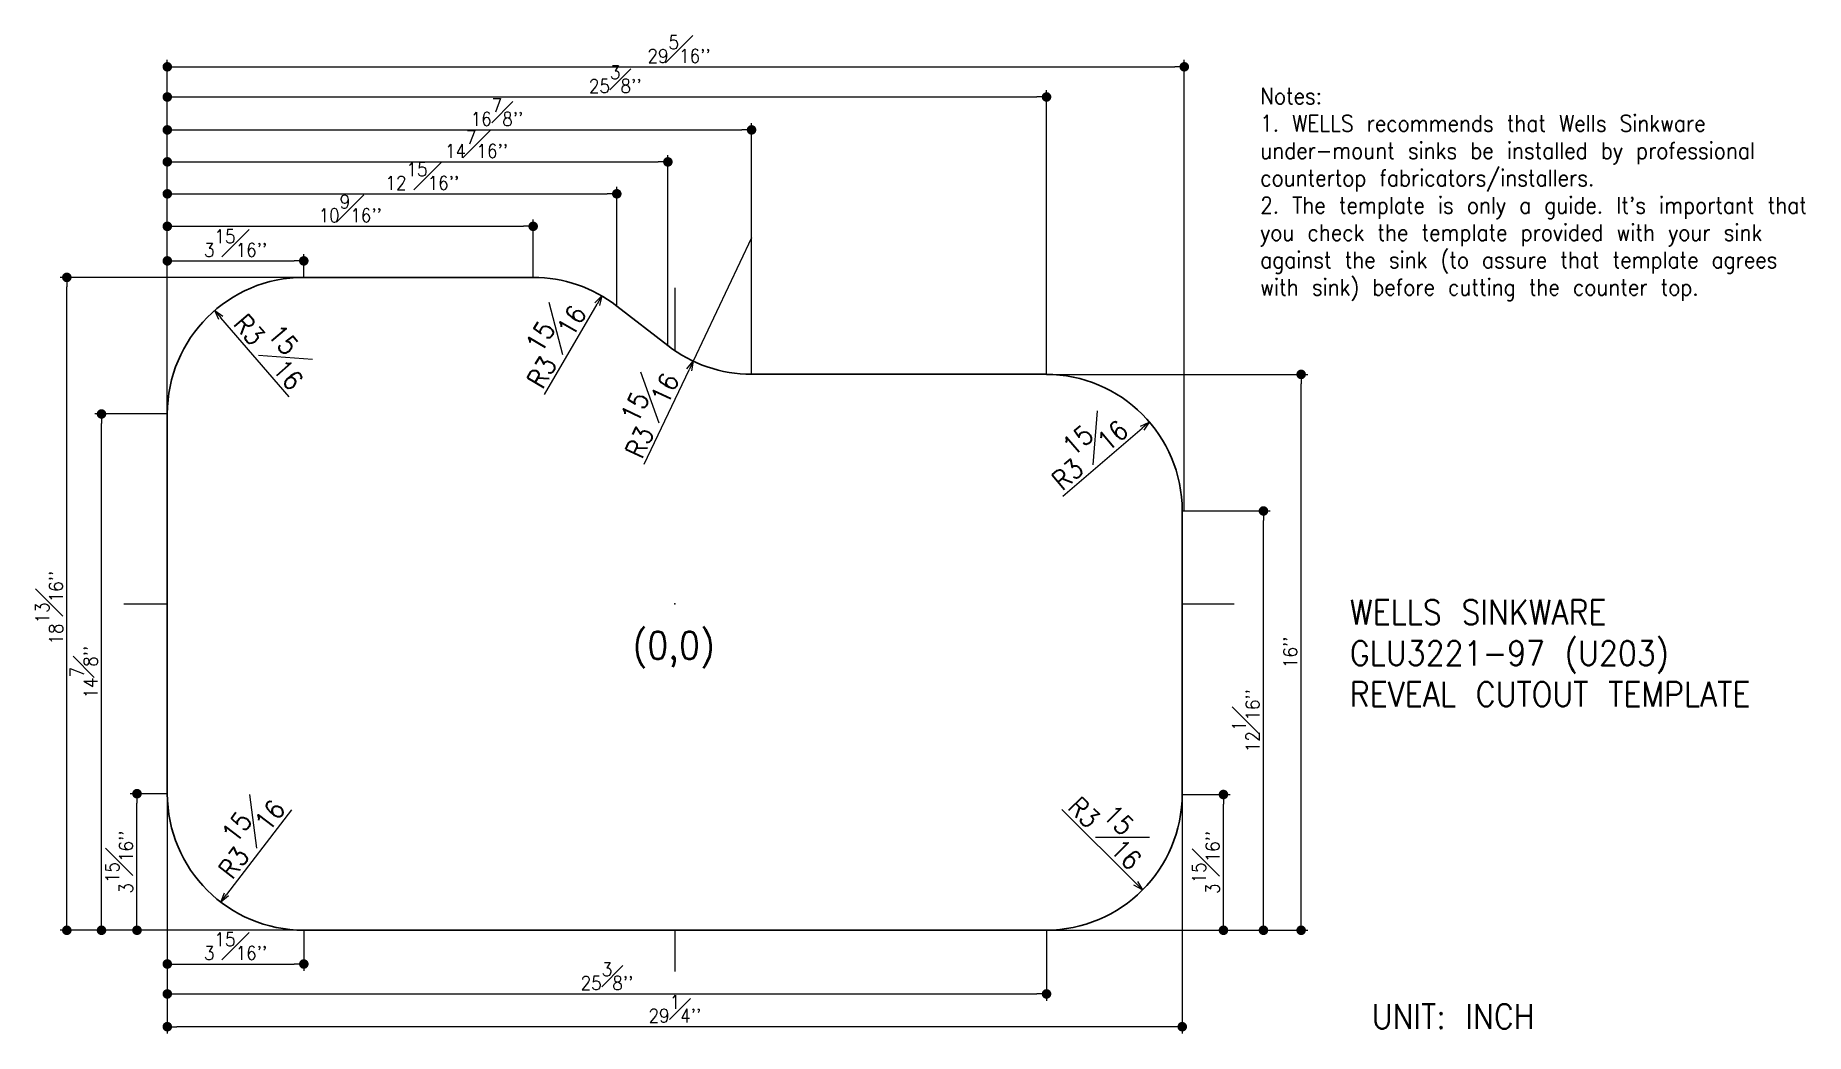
# Model space of a CAD drawing. Extents: x 2725 to 7614, y -5999 to -261.
# Drawn here: x 6317 to 7614, y -5999 to -5268 of the extents above; entities outside this region: 1.
import ezdxf

# ---------------------------------------------------------------- set-up
doc = ezdxf.new("R2010")
doc.units = 0
doc.header["$LTSCALE"] = 40
doc.header["$MEASUREMENT"] = 0
doc.layers.get('0').update_dxf_attribs({"linetype": 'CONTINUOUS'})
doc.layers.get('DEFPOINTS').update_dxf_attribs({"color": 5, "linetype": 'CONTINUOUS'})
doc.layers.add('DIM', color=5, linetype='CONTINUOUS')
doc.styles.get("Standard").update_dxf_attribs({"font": 'txt.shx', "width": 0.9})
doc.dimstyles.new('ISO-25', dxfattribs={"dimtxt": 2.5, "dimasz": 2.5, "dimexe": 1.25, "dimexo": 0.625, "dimtad": 1, "dimtxsty": 'STANDARD', "dimcen": 2.5, "dimadec": 0, "dimazin": 0, "dimtfac": 1, "dimtmove": 0, "dimatfit": 3, "dimfxl": 1, "dimarcsym": 0})

# ---------------------------------------------------------------- blocks, each defined once
blk = doc.blocks.new('_DOT')
at = {"color": 0, "linetype": 'ByBlock'}
blk.add_line((-0.5, 0), (-1, 0), dxfattribs=at)
at = {"color": 0, "linetype": 'ByBlock', "const_width": 0.5}
blk.add_lwpolyline([(-0.25, 0, 1), (0.25, 0, 1)], format="xyb", close=True, dxfattribs=at)
blk = doc.blocks.new('*D42')
at = {"color": 0, "lineweight": -2}
for p, q in [((6413.4, -5824.1), (6413.4, -5999.1)), ((7156.9, -5824.1), (7156.9, -5999.1)), ((7149.9, -5994.1), (6420.4, -5994.1))]:
    blk.add_line(p, q, dxfattribs=at)
at = {"layer": 'DEFPOINTS', "color": 0}
for p in [(6413.4, -5823.5), (7156.9, -5823.5), (6413.4, -5994.1)]:
    blk.add_point(p, dxfattribs=at)
at = {"color": 0, "lineweight": -2, "xscale": 7, "yscale": 7, "zscale": 7, "rotation": 180}
blk.add_blockref('_DOT', (6413.4, -5994.1), dxfattribs=at)
at = {"color": 0, "lineweight": -2, "xscale": 7, "yscale": 7, "zscale": 7}
blk.add_blockref('_DOT', (7156.9, -5994.1), dxfattribs=at)
at = {"color": 40, "insert": (6785.2, -5981.1), "char_height": 10, "attachment_point": 5}
blk.add_mtext("29{\\H1.000000x;\\S1#4;}''", dxfattribs=at)
blk = doc.blocks.new('*D43')
at = {"color": 0, "lineweight": -2}
for p, q in [((6512.8, -5445.5), (6334.8, -5445.5)), ((6339.8, -5916.5), (6339.8, -5452.5)), ((6512.8, -5923.5), (6334.8, -5923.5))]:
    blk.add_line(p, q, dxfattribs=at)
at = {"layer": 'DEFPOINTS', "color": 0}
for p in [(6339.8, -5445.5), (6513.4, -5445.5), (6513.4, -5923.5)]:
    blk.add_point(p, dxfattribs=at)
at = {"color": 0, "lineweight": -2, "xscale": 7, "yscale": 7, "zscale": 7}
for p, rotation in [((6339.8, -5445.5), 90), ((6339.8, -5923.5), 270)]:
    blk.add_blockref('_DOT', p, dxfattribs=dict(at, rotation=rotation))
at = {"color": 40, "insert": (6326.8, -5687.3), "char_height": 10, "attachment_point": 5, "rotation": 90}
blk.add_mtext("18{\\H1.000000x;\\S13#16;}''", dxfattribs=at)
blk = doc.blocks.new('*D52')
at = {"color": 0, "lineweight": -2}
for p, q in [((7057.5, -5516.5), (7249, -5516.5)), ((7244, -5916.5), (7244, -5523.5)), ((7057.5, -5923.5), (7249, -5923.5))]:
    blk.add_line(p, q, dxfattribs=at)
at = {"layer": 'DEFPOINTS', "color": 0}
for p in [(7056.9, -5516.5), (7244, -5516.5), (7056.9, -5923.5)]:
    blk.add_point(p, dxfattribs=at)
at = {"color": 0, "lineweight": -2, "xscale": 7, "yscale": 7, "zscale": 7}
for p, rotation in [((7244, -5516.5), 90), ((7244, -5923.5), 270)]:
    blk.add_blockref('_DOT', p, dxfattribs=dict(at, rotation=rotation))
at = {"color": 40, "insert": (7236, -5720), "char_height": 10, "attachment_point": 5, "rotation": 90}
blk.add_mtext("16''", dxfattribs=at)
blk = doc.blocks.new('_Open30')
at = {"color": 0, "linetype": 'ByBlock', "lineweight": -2}
for p, q in [((-1, 0.27), (0, 0)), ((0, 0), (-1, -0.27)), ((0, 0), (-1, 0))]:
    blk.add_line(p, q, dxfattribs=at)
blk = doc.blocks.new('*D53')
at = {"color": 0, "lineweight": -2}
blk.add_line((6502.6, -5532.9), (6452.7, -5475), dxfattribs=at)
at = {"layer": 'DEFPOINTS', "color": 0}
for p in [(6448.1, -5469.7), (6513.4, -5545.5)]:
    blk.add_point(p, dxfattribs=at)
at = {"color": 0, "lineweight": -2, "xscale": 7, "yscale": 7, "zscale": 7, "rotation": 130.760121936696}
blk.add_blockref('_Open30', (6448.1, -5469.7), dxfattribs=at)
at = {"color": 40, "insert": (6492.8, -5495.5), "char_height": 14, "attachment_point": 5, "rotation": 310.7601}
blk.add_mtext('R3{\\H1.000000x;\\S15#16;}', dxfattribs=at)
blk = doc.blocks.new('*D54')
at = {"color": 0, "lineweight": -2}
blk.add_line((6504.3, -5835.3), (6456.8, -5897.2), dxfattribs=at)
at = {"layer": 'DEFPOINTS', "color": 0}
for p in [(6513.4, -5823.5), (6452.5, -5902.8)]:
    blk.add_point(p, dxfattribs=at)
at = {"color": 0, "lineweight": -2, "xscale": 7, "yscale": 7, "zscale": 7, "rotation": 232.4860584057382}
blk.add_blockref('_Open30', (6452.5, -5902.8), dxfattribs=at)
at = {"color": 40, "insert": (6469.7, -5852.5), "char_height": 14, "attachment_point": 5, "rotation": 52.4861}
blk.add_mtext('R3{\\H1.000000x;\\S15#16;}', dxfattribs=at)
blk = doc.blocks.new('*D55')
at = {"color": 0, "lineweight": -2}
blk.add_line((7068.6, -5835.1), (7122.9, -5889), dxfattribs=at)
at = {"layer": 'DEFPOINTS', "color": 0}
for p in [(7056.9, -5823.5), (7127.8, -5894)]:
    blk.add_point(p, dxfattribs=at)
at = {"color": 0, "lineweight": -2, "xscale": 7, "yscale": 7, "zscale": 7, "rotation": 315.1662501877928}
blk.add_blockref('_Open30', (7127.8, -5894), dxfattribs=at)
at = {"color": 40, "insert": (7105.2, -5847.5), "char_height": 14, "attachment_point": 5, "rotation": 315.1663}
blk.add_mtext('R3{\\H1.000000x;\\S15#16;}', dxfattribs=at)
blk = doc.blocks.new('*D56')
at = {"color": 0, "lineweight": -2}
blk.add_line((7069.5, -5605.7), (7127.5, -5555.9), dxfattribs=at)
at = {"layer": 'DEFPOINTS', "color": 0}
for p in [(7132.8, -5551.4), (7056.9, -5616.5)]:
    blk.add_point(p, dxfattribs=at)
at = {"color": 0, "lineweight": -2, "xscale": 7, "yscale": 7, "zscale": 7, "rotation": 40.60781393206617}
blk.add_blockref('_Open30', (7132.8, -5551.4), dxfattribs=at)
at = {"color": 40, "insert": (7084.8, -5570.2), "char_height": 14, "attachment_point": 5, "rotation": 40.6078}
blk.add_mtext('R3{\\H1.000000x;\\S15#16;}', dxfattribs=at)
blk = doc.blocks.new('*D63')
at = {"color": 0, "lineweight": -2}
for p, q in [((6841.4, -5416.5), (6798.6, -5506.8)), ((6762.8, -5582.2), (6795.6, -5513.1))]:
    blk.add_line(p, q, dxfattribs=at)
at = {"layer": 'DEFPOINTS', "color": 0}
for p in [(6841.4, -5416.5), (6798.6, -5506.8)]:
    blk.add_point(p, dxfattribs=at)
at = {"color": 0, "lineweight": -2, "xscale": 7, "yscale": 7, "zscale": 7, "rotation": 64.63443133065152}
blk.add_blockref('_Open30', (6798.6, -5506.8), dxfattribs=at)
at = {"color": 40, "insert": (6762.3, -5543.6), "char_height": 14, "attachment_point": 5, "rotation": 64.6344}
blk.add_mtext('R3{\\H1.000000x;\\S15#16;}', dxfattribs=at)
blk = doc.blocks.new('*D94')
at = {"color": 0, "lineweight": -2}
blk.add_line((6689.7, -5531.2), (6728.3, -5465.2), dxfattribs=at)
at = {"layer": 'DEFPOINTS', "color": 0}
for p in [(6731.8, -5459.1), (6681.4, -5545.5)]:
    blk.add_point(p, dxfattribs=at)
at = {"color": 0, "lineweight": -2, "xscale": 7, "yscale": 7, "zscale": 7, "rotation": 59.70731826136915}
blk.add_blockref('_Open30', (6731.8, -5459.1), dxfattribs=at)
at = {"color": 40, "insert": (6692.6, -5492.6), "char_height": 14, "attachment_point": 5, "rotation": 59.7073}
blk.add_mtext('R3{\\H1.000000x;\\S15#16;}', dxfattribs=at)
blk = doc.blocks.new('*D96')
at = {"color": 0, "lineweight": -2}
for p, q in [((6412.8, -5823.5), (6386.2, -5823.5)), ((6391.2, -5916.5), (6391.2, -5830.5)), ((6512.8, -5923.5), (6386.2, -5923.5))]:
    blk.add_line(p, q, dxfattribs=at)
at = {"layer": 'DEFPOINTS', "color": 0}
for p in [(6391.2, -5823.5), (6413.4, -5823.5), (6513.4, -5923.5)]:
    blk.add_point(p, dxfattribs=at)
at = {"color": 0, "lineweight": -2, "xscale": 7, "yscale": 7, "zscale": 7}
for p, rotation in [((6391.2, -5823.5), 90), ((6391.2, -5923.5), 270)]:
    blk.add_blockref('_DOT', p, dxfattribs=dict(at, rotation=rotation))
at = {"color": 40, "insert": (6378.2, -5873.5), "char_height": 10, "attachment_point": 5, "rotation": 90}
blk.add_mtext("3{\\H1.000000x;\\S15#16;}''", dxfattribs=at)
blk = doc.blocks.new('*D97')
at = {"color": 0, "lineweight": -2}
for p, q in [((6412.8, -5545.5), (6360.2, -5545.5)), ((6365.2, -5916.5), (6365.2, -5552.5)), ((6512.8, -5923.5), (6360.2, -5923.5))]:
    blk.add_line(p, q, dxfattribs=at)
at = {"layer": 'DEFPOINTS', "color": 0}
for p in [(6365.2, -5545.5), (6413.4, -5545.5), (6513.4, -5923.5)]:
    blk.add_point(p, dxfattribs=at)
at = {"color": 0, "lineweight": -2, "xscale": 7, "yscale": 7, "zscale": 7}
for p, rotation in [((6365.2, -5545.5), 90), ((6365.2, -5923.5), 270)]:
    blk.add_blockref('_DOT', p, dxfattribs=dict(at, rotation=rotation))
at = {"color": 40, "insert": (6352.2, -5734.5), "char_height": 10, "attachment_point": 5, "rotation": 90}
blk.add_mtext("14{\\H1.000000x;\\S7#8;}''", dxfattribs=at)
blk = doc.blocks.new('*D98')
at = {"color": 0, "lineweight": -2}
for p, q in [((6413.4, -5922.8), (6413.4, -5953.2)), ((6513.4, -5924.1), (6513.4, -5953.2)), ((6420.4, -5948.2), (6506.4, -5948.2))]:
    blk.add_line(p, q, dxfattribs=at)
at = {"layer": 'DEFPOINTS', "color": 0}
for p in [(6413.4, -5922.2), (6513.4, -5923.5), (6513.4, -5948.2)]:
    blk.add_point(p, dxfattribs=at)
at = {"color": 0, "lineweight": -2, "xscale": 7, "yscale": 7, "zscale": 7, "rotation": 180}
blk.add_blockref('_DOT', (6413.4, -5948.2), dxfattribs=at)
at = {"color": 0, "lineweight": -2, "xscale": 7, "yscale": 7, "zscale": 7}
blk.add_blockref('_DOT', (6513.4, -5948.2), dxfattribs=at)
at = {"color": 40, "insert": (6463.4, -5935.2), "char_height": 10, "attachment_point": 5}
blk.add_mtext("3{\\H1.000000x;\\S15#16;}''", dxfattribs=at)
blk = doc.blocks.new('*D99')
at = {"color": 0, "lineweight": -2}
for p, q in [((6413.4, -5922.8), (6413.4, -5975.1)), ((7057.5, -5924.1), (7057.5, -5975.1)), ((6420.4, -5970.1), (7050.5, -5970.1))]:
    blk.add_line(p, q, dxfattribs=at)
at = {"layer": 'DEFPOINTS', "color": 0}
for p in [(6413.4, -5922.2), (7057.5, -5923.5), (7057.5, -5970.1)]:
    blk.add_point(p, dxfattribs=at)
at = {"color": 0, "lineweight": -2, "xscale": 7, "yscale": 7, "zscale": 7, "rotation": 180}
blk.add_blockref('_DOT', (6413.4, -5970.1), dxfattribs=at)
at = {"color": 0, "lineweight": -2, "xscale": 7, "yscale": 7, "zscale": 7}
blk.add_blockref('_DOT', (7057.5, -5970.1), dxfattribs=at)
at = {"color": 40, "insert": (6735.5, -5957.1), "char_height": 10, "attachment_point": 5}
blk.add_mtext("25{\\H1.000000x;\\S3#8;}''", dxfattribs=at)
blk = doc.blocks.new('*D100')
at = {"color": 0, "lineweight": -2}
for p, q in [((7157.5, -5824.1), (7192.1, -5824.1)), ((7187.1, -5916.5), (7187.1, -5831.1)), ((7057.5, -5923.5), (7192.1, -5923.5))]:
    blk.add_line(p, q, dxfattribs=at)
at = {"layer": 'DEFPOINTS', "color": 0}
for p in [(7156.9, -5824.1), (7187.1, -5824.1), (7056.9, -5923.5)]:
    blk.add_point(p, dxfattribs=at)
at = {"color": 0, "lineweight": -2, "xscale": 7, "yscale": 7, "zscale": 7}
for p, rotation in [((7187.1, -5824.1), 90), ((7187.1, -5923.5), 270)]:
    blk.add_blockref('_DOT', p, dxfattribs=dict(at, rotation=rotation))
at = {"color": 40, "insert": (7174.1, -5873.8), "char_height": 10, "attachment_point": 5, "rotation": 90}
blk.add_mtext("3{\\H1.000000x;\\S15#16;}''", dxfattribs=at)
blk = doc.blocks.new('*D101')
at = {"color": 0, "lineweight": -2}
for p, q in [((7157.5, -5616.5), (7221.4, -5616.5)), ((7216.4, -5916.5), (7216.4, -5623.5)), ((7059, -5923.5), (7221.4, -5923.5))]:
    blk.add_line(p, q, dxfattribs=at)
at = {"layer": 'DEFPOINTS', "color": 0}
for p in [(7156.9, -5616.5), (7216.4, -5616.5), (7058.4, -5923.5)]:
    blk.add_point(p, dxfattribs=at)
at = {"color": 0, "lineweight": -2, "xscale": 7, "yscale": 7, "zscale": 7}
for p, rotation in [((7216.4, -5616.5), 90), ((7216.4, -5923.5), 270)]:
    blk.add_blockref('_DOT', p, dxfattribs=dict(at, rotation=rotation))
at = {"color": 40, "insert": (7203.4, -5770), "char_height": 10, "attachment_point": 5, "rotation": 90}
blk.add_mtext("12{\\H1.000000x;\\S1#16;}''", dxfattribs=at)
blk = doc.blocks.new('*D102')
at = {"color": 0, "lineweight": -2}
for p, q in [((6413.4, -5544.8), (6413.4, -5403.1)), ((6681.4, -5444.8), (6681.4, -5403.1)), ((6420.4, -5408.1), (6674.4, -5408.1))]:
    blk.add_line(p, q, dxfattribs=at)
at = {"layer": 'DEFPOINTS', "color": 0}
for p in [(6681.4, -5408.1), (6681.4, -5445.5), (6413.4, -5545.5)]:
    blk.add_point(p, dxfattribs=at)
at = {"color": 0, "lineweight": -2, "xscale": 7, "yscale": 7, "zscale": 7, "rotation": 180}
blk.add_blockref('_DOT', (6413.4, -5408.1), dxfattribs=at)
at = {"color": 0, "lineweight": -2, "xscale": 7, "yscale": 7, "zscale": 7}
blk.add_blockref('_DOT', (6681.4, -5408.1), dxfattribs=at)
at = {"color": 40, "insert": (6547.4, -5395.1), "char_height": 10, "attachment_point": 5}
blk.add_mtext("10{\\H1.000000x;\\S9#16;}''", dxfattribs=at)
blk = doc.blocks.new('*D103')
at = {"color": 0, "lineweight": -2}
for p, q in [((6413.4, -5544.8), (6413.4, -5428.4)), ((6420.4, -5433.4), (6506.4, -5433.4)), ((6513.4, -5444.8), (6513.4, -5428.4))]:
    blk.add_line(p, q, dxfattribs=at)
at = {"layer": 'DEFPOINTS', "color": 0}
for p in [(6513.4, -5433.4), (6513.4, -5445.5), (6413.4, -5545.5)]:
    blk.add_point(p, dxfattribs=at)
at = {"color": 0, "lineweight": -2, "xscale": 7, "yscale": 7, "zscale": 7, "rotation": 180}
blk.add_blockref('_DOT', (6413.4, -5433.4), dxfattribs=at)
at = {"color": 0, "lineweight": -2, "xscale": 7, "yscale": 7, "zscale": 7}
blk.add_blockref('_DOT', (6513.4, -5433.4), dxfattribs=at)
at = {"color": 40, "insert": (6463.4, -5420.4), "char_height": 10, "attachment_point": 5}
blk.add_mtext("3{\\H1.000000x;\\S15#16;}''", dxfattribs=at)
blk = doc.blocks.new('*D104')
at = {"color": 0, "lineweight": -2}
for p, q in [((6413.4, -5544.8), (6413.4, -5355.9)), ((6420.4, -5360.9), (6773.1, -5360.9)), ((6780.1, -5494.8), (6780.1, -5355.9))]:
    blk.add_line(p, q, dxfattribs=at)
at = {"layer": 'DEFPOINTS', "color": 0}
for p in [(6780.1, -5360.9), (6780.1, -5495.5), (6413.4, -5545.5)]:
    blk.add_point(p, dxfattribs=at)
at = {"color": 0, "lineweight": -2, "xscale": 7, "yscale": 7, "zscale": 7, "rotation": 180}
blk.add_blockref('_DOT', (6413.4, -5360.9), dxfattribs=at)
at = {"color": 0, "lineweight": -2, "xscale": 7, "yscale": 7, "zscale": 7}
blk.add_blockref('_DOT', (6780.1, -5360.9), dxfattribs=at)
at = {"color": 40, "insert": (6639.9, -5347.9), "char_height": 10, "attachment_point": 5}
blk.add_mtext("14{\\H1.000000x;\\S7#16;}''", dxfattribs=at)
blk = doc.blocks.new('*D105')
at = {"color": 0, "lineweight": -2}
for p, q in [((6413.4, -5543.3), (6413.4, -5332.5)), ((6420.4, -5337.5), (6834.4, -5337.5)), ((6841.4, -5515.8), (6841.4, -5332.5))]:
    blk.add_line(p, q, dxfattribs=at)
at = {"layer": 'DEFPOINTS', "color": 0}
for p in [(6841.4, -5337.5), (6841.4, -5516.5), (6413.4, -5544)]:
    blk.add_point(p, dxfattribs=at)
at = {"color": 0, "lineweight": -2, "xscale": 7, "yscale": 7, "zscale": 7, "rotation": 180}
blk.add_blockref('_DOT', (6413.4, -5337.5), dxfattribs=at)
at = {"color": 0, "lineweight": -2, "xscale": 7, "yscale": 7, "zscale": 7}
blk.add_blockref('_DOT', (6841.4, -5337.5), dxfattribs=at)
at = {"color": 40, "insert": (6654.9, -5324.5), "char_height": 10, "attachment_point": 5}
blk.add_mtext("16{\\H1.000000x;\\S7#8;}''", dxfattribs=at)
blk = doc.blocks.new('*D106')
at = {"color": 0, "lineweight": -2}
for p, q in [((6413.4, -5544.8), (6413.4, -5308.4)), ((6420.4, -5313.4), (7050.5, -5313.4)), ((7057.5, -5515.8), (7057.5, -5308.4))]:
    blk.add_line(p, q, dxfattribs=at)
at = {"layer": 'DEFPOINTS', "color": 0}
for p in [(7057.5, -5313.4), (7057.5, -5516.5), (6413.4, -5545.5)]:
    blk.add_point(p, dxfattribs=at)
at = {"color": 0, "lineweight": -2, "xscale": 7, "yscale": 7, "zscale": 7, "rotation": 180}
blk.add_blockref('_DOT', (6413.4, -5313.4), dxfattribs=at)
at = {"color": 0, "lineweight": -2, "xscale": 7, "yscale": 7, "zscale": 7}
blk.add_blockref('_DOT', (7057.5, -5313.4), dxfattribs=at)
at = {"color": 40, "insert": (6741.5, -5300.4), "char_height": 10, "attachment_point": 5}
blk.add_mtext("25{\\H1.000000x;\\S3#8;}''", dxfattribs=at)
blk = doc.blocks.new('*D107')
at = {"color": 0, "lineweight": -2}
for p, q in [((6413.4, -5544.8), (6413.4, -5286.3)), ((7158.4, -5615.8), (7158.4, -5286.3)), ((6420.4, -5291.3), (7151.4, -5291.3))]:
    blk.add_line(p, q, dxfattribs=at)
at = {"layer": 'DEFPOINTS', "color": 0}
for p in [(7158.4, -5291.3), (6413.4, -5545.5), (7158.4, -5616.5)]:
    blk.add_point(p, dxfattribs=at)
at = {"color": 0, "lineweight": -2, "xscale": 7, "yscale": 7, "zscale": 7, "rotation": 180}
blk.add_blockref('_DOT', (6413.4, -5291.3), dxfattribs=at)
at = {"color": 0, "lineweight": -2, "xscale": 7, "yscale": 7, "zscale": 7}
blk.add_blockref('_DOT', (7158.4, -5291.3), dxfattribs=at)
at = {"color": 40, "insert": (6788.3, -5278.3), "char_height": 10, "attachment_point": 5}
blk.add_mtext("29{\\H1.000000x;\\S5#16;}''", dxfattribs=at)
blk = doc.blocks.new('*D108')
at = {"color": 0, "lineweight": -2}
for p, q in [((6413.4, -5473.3), (6413.4, -5379.3)), ((6742.7, -5465.8), (6742.7, -5379.3)), ((6420.4, -5384.3), (6735.7, -5384.3))]:
    blk.add_line(p, q, dxfattribs=at)
at = {"layer": 'DEFPOINTS', "color": 0}
for p in [(6742.7, -5384.3), (6742.7, -5466.4), (6413.4, -5473.9)]:
    blk.add_point(p, dxfattribs=at)
at = {"color": 0, "lineweight": -2, "xscale": 7, "yscale": 7, "zscale": 7, "rotation": 180}
blk.add_blockref('_DOT', (6413.4, -5384.3), dxfattribs=at)
at = {"color": 0, "lineweight": -2, "xscale": 7, "yscale": 7, "zscale": 7}
blk.add_blockref('_DOT', (6742.7, -5384.3), dxfattribs=at)
at = {"color": 40, "insert": (6600.2, -5371.3), "char_height": 10, "attachment_point": 5}
blk.add_mtext("12{\\H1.000000x;\\S15#16;}''", dxfattribs=at)

msp = doc.modelspace()

# ---------------------------------------------------------------- linework, layer by layer
at = {"color": 7, "lineweight": 30}
for p, q in [((6513.40312, -5445.45734), (6681.40312, -5445.45734)), ((6742.70196, -5466.44815), (6780.10428, -5495.46653)), ((7056.90312, -5516.45734), (6841.40312, -5516.45734)), ((6413.40312, -5545.45734), (6413.40312, -5823.45734)), ((7156.90312, -5823.45734), (7156.90312, -5616.45734)), ((6513.40312, -5923.45734), (7056.90312, -5923.45734))]:
    msp.add_line(p, q, dxfattribs=at)
for centre, start, end in [((6513.40312, -5545.45734), 90, 180), ((6681.40312, -5545.45734), 52.19410117, 90), ((6841.40312, -5416.45734), 232.19410117, 270), ((7056.90312, -5616.45734), 0, 90), ((6513.40312, -5823.45734), 180, 270), ((7056.90312, -5823.45734), 270, 0)]:
    msp.add_arc(centre, 100, start, end, dxfattribs=at)
at = {"layer": 'DIM', "color": 1}
for p, q in [((6785.15312, -5453.05339), (6785.15312, -5499.13707)), ((6381.57706, -5684.45734), (6413.40312, -5684.45734)), ((7156.90312, -5684.45734), (7194.86806, -5684.45734)), ((6785.15312, -5923.45734), (6785.15312, -5953.60018))]:
    msp.add_line(p, q, dxfattribs=at)
at = {"layer": 'DIM'}
msp.add_point((6785.15312, -5684.45734), dxfattribs=at)
at = {"layer": 'DIM', "color": 1}
msp.add_point((6785.15312, -5684.45734), dxfattribs=at)

# ---------------------------------------------------------------- texts
at = {"color": 0, "insert": (7214.01884, -5306.65829), "char_height": 6, "width": 442.1802523, "attachment_point": 1}
msp.add_mtext("{\\H2x;\\C4;Notes: \\P1. WELLS recommends that Wells Sinkware under-mount sinks be installed by professional countertop fabricators/installers. \\P2. The template is only a guide. It's important that you check the template provided with your sink against the sink (to assure that template agrees with sink) before cutting the counter top.}", dxfattribs=at)
at = {"color": 102, "char_height": 18, "attachment_point": 1}
for s, insert, width in [('{\\C3;WELLS SINKWARE\\PGLU3221-97 (U203)\\PREVEAL CUTOUT TEMPLATE}', (7279.70371, -5681.59437), 399.87), ('{\\C3;UNIT: INCH}', (7295.7871, -5977.58171), 174.7777778)]:
    msp.add_mtext(s, dxfattribs=dict(at, insert=insert, width=width))
at = {"layer": 'DIM'}
for s, insert, char_height, width, attachment_point in [('\\A1;{\\Ftxt.shx|c0;WELLS U203\\P\\H0.7x;\\S3#16;\\H1.429x;" REVEAL}', (2817.38179, -298.28001), 24, 269.1076157, 5), ('{\\C1;(0,0)}', (6754.20659, -5704.87168), 20, 137.6100728, 1)]:
    msp.add_mtext(s, dxfattribs=dict(at, insert=insert, char_height=char_height, width=width, attachment_point=attachment_point))

# ---------------------------------------------------------------- dimensions: what is measured, and where the dimension line sits
at = {"color": 102}
for base, p1, p2, picture, middle in [((7158.4031223322, -5291.3295360257), (6413.4031223322, -5545.4573408274), (7158.4031223322, -5616.4573408274), '*D107', (6788.3176628585, -5291.3295360257)), ((7057.52812, -5313.44216), (6413.40312, -5545.45734), (7057.52812, -5516.45734), '*D106', (6741.45139, -5313.44216)), ((6841.40312, -5337.50592), (6413.40312, -5543.95734), (6841.40312, -5516.45734), '*D105', (6654.87896, -5337.50592)), ((6780.10428, -5360.91928), (6413.40312, -5545.45734), (6780.10428, -5495.46653), '*D104', (6639.9078, -5360.91928)), ((6742.70196, -5384.33266), (6413.40312, -5473.94647), (6742.70196, -5466.44815), '*D108', (6600.20164, -5384.33266)), ((6681.40312, -5408.06061), (6413.40312, -5545.45734), (6681.40312, -5445.45734), '*D102', (6547.40312, -5408.06061)), ((6513.40312, -5433.41936), (6413.40312, -5545.45734), (6513.40312, -5445.45734), '*D103', (6463.40312, -5433.41936)), ((6413.40312, -5994.13015), (7156.90312, -5823.45734), (6413.40312, -5823.45734), '*D42', (6785.15312, -5994.13015)), ((6513.40312, -5948.23591), (6413.40312, -5922.21458), (6513.40312, -5923.45734), '*D98', (6463.40312, -5948.23591))]:
    dim = msp.add_linear_dim(base=base, p1=p1, p2=p2, dimstyle='ISO-25', override={"dimtxt": 10, "dimasz": 7, "dimexe": 5, "dimgap": 3, "dimdec": 4, "dimlfac": 0.03937, "dimdsep": 46, "dimlunit": 5, "dimpost": "''", "dimblk1": 'DOT', "dimblk2": 'DOT', "dimsah": 1, "dimclrt": 40, "dimfrac": 1}, dxfattribs=at)
    dim.commit()
    dim.dimension.update_dxf_attribs({"geometry": picture, "text_midpoint": middle, "dimtype": 160})
dim = msp.add_radius_dim(center=(6841.40312, -5416.45734), mpoint=(6798.5639, -5506.81663), dimstyle='ISO-25', override={"dimtxt": 14, "dimasz": 7, "dimexe": 5, "dimgap": 3, "dimdec": 4, "dimlfac": 0.03937, "dimdsep": 46, "dimlunit": 5, "dimblk1": 'DOT', "dimblk2": 'Open30', "dimsah": 1, "dimclrt": 40, "dimfrac": 1}, dxfattribs=at)
dim.commit()
dim.dimension.update_dxf_attribs({"geometry": '*D63', "text_midpoint": (6762.32584, -5543.56906)})
for base, p1, p2, picture, middle in [((6339.77518, -5445.45734), (6513.40312, -5923.45734), (6513.40312, -5445.45734), '*D43', (6339.77518, -5687.32569)), ((7243.9951, -5516.45734), (7056.90312, -5923.45734), (7056.90312, -5516.45734), '*D52', (7243.9951, -5719.95734)), ((6365.19271, -5545.45734), (6513.40312, -5923.45734), (6413.40312, -5545.45734), '*D97', (6365.19271, -5734.45734)), ((7216.40648, -5616.45734), (7058.40312, -5923.45734), (7156.90312, -5616.45734), '*D101', (7216.40648, -5769.95734))]:
    dim = msp.add_linear_dim(base=base, p1=p1, p2=p2, angle=90, dimstyle='ISO-25', override={"dimtxt": 10, "dimasz": 7, "dimexe": 5, "dimgap": 3, "dimdec": 4, "dimlfac": 0.03937, "dimdsep": 46, "dimlunit": 5, "dimpost": "''", "dimblk1": 'DOT', "dimblk2": 'DOT', "dimsah": 1, "dimclrt": 40, "dimfrac": 1}, dxfattribs=at)
    dim.commit()
    dim.dimension.update_dxf_attribs({"geometry": picture, "text_midpoint": middle, "dimtype": 160})
for center, mpoint, picture, middle in [((6681.40312, -5545.45734), (6731.84486, -5459.11134), '*D94', (6707.26292, -5501.19063)), ((6513.40312, -5545.45734), (6448.11376, -5469.71238), '*D53', (6479.93145, -5506.62542)), ((7056.90312, -5616.45734), (7132.82138, -5551.36956), '*D56', (7095.82388, -5583.08901)), ((6513.40312, -5823.45734), (6452.50768, -5902.77786), '*D54', (6483.18473, -5862.81888)), ((7056.90312, -5823.45734), (7127.81868, -5893.96255), '*D55', (7093.25916, -5859.60301))]:
    dim = msp.add_radius_dim(center=center, mpoint=mpoint, dimstyle='ISO-25', override={"dimtxt": 14, "dimasz": 7, "dimexe": 5, "dimgap": 3, "dimdec": 4, "dimlfac": 0.03937, "dimdsep": 46, "dimlunit": 5, "dimblk1": 'DOT', "dimblk2": 'Open30', "dimsah": 1, "dimclrt": 40, "dimfrac": 1}, dxfattribs=at)
    dim.commit()
    dim.dimension.update_dxf_attribs({"geometry": picture, "text_midpoint": middle, "dimtype": 164})
for base, p1, p2, picture, middle in [((6391.18215, -5823.45734), (6513.40312, -5923.45734), (6413.40312, -5823.45734), '*D96', (6378.18215, -5873.45734)), ((7187.14393, -5824.08234), (7056.90312, -5923.45734), (7156.90312, -5824.08234), '*D100', (7174.14393, -5873.76984))]:
    dim = msp.add_linear_dim(base=base, p1=p1, p2=p2, angle=90, dimstyle='ISO-25', override={"dimtxt": 10, "dimasz": 7, "dimexe": 5, "dimgap": 3, "dimdec": 4, "dimlfac": 0.03937, "dimdsep": 46, "dimlunit": 5, "dimpost": "''", "dimblk1": 'DOT', "dimblk2": 'DOT', "dimsah": 1, "dimclrt": 40, "dimfrac": 1}, dxfattribs=at)
    dim.commit()
    dim.dimension.update_dxf_attribs({"geometry": picture, "text_midpoint": middle})
dim = msp.add_linear_dim(base=(7057.52812, -5970.06471), p1=(6413.40312, -5922.21458), p2=(7057.52812, -5923.45734), dimstyle='ISO-25', override={"dimtxt": 10, "dimasz": 7, "dimexe": 5, "dimgap": 3, "dimdec": 4, "dimlfac": 0.03937, "dimdsep": 46, "dimlunit": 5, "dimpost": "''", "dimblk1": 'DOT', "dimblk2": 'DOT', "dimsah": 1, "dimclrt": 40, "dimfrac": 1}, dxfattribs=at)
dim.commit()
dim.dimension.update_dxf_attribs({"geometry": '*D99', "text_midpoint": (6735.46562, -5957.06471)})

doc.saveas('drawing.dxf')
